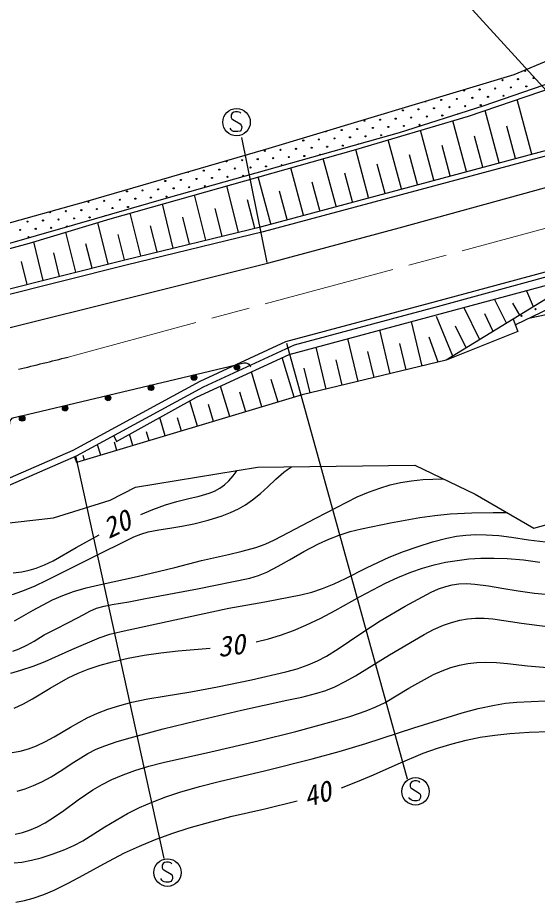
# Model space of a CAD drawing. Units: millimetres, scale not verified. Extents: x 40000 to 680000, y 20000 to 380000.
# Drawn here: x 476821 to 523934, y 238864 to 319127 of the extents above; entities that cross this region are included whole.
import ezdxf
from ezdxf.enums import TextEntityAlignment as Align

# ---------------------------------------------------------------- set-up
doc = ezdxf.new("R2010")
doc.units = ezdxf.units.MM
doc.header["$LTSCALE"] = 1000
doc.linetypes.add('CHAIN', pattern=[18.5, 12, -1.5, 3.5, -1.5])
for name, color, linetype, lineweight in [('M-BGD', 7, 'Continuous', 25), ('M-BMK', 2, 'CHAIN', 13), ('M-BMK-HTXT', 7, 'Continuous', 13)]:
    doc.layers.add(name, color=color, linetype=linetype, lineweight=lineweight)
doc.styles.add('ＭＳ ゴシック', font='')
doc.styles.get('ＭＳ ゴシック').set_extended_font_data('MS Gothic')

msp = doc.modelspace()

# ---------------------------------------------------------------- linework, layer by layer
at = {"layer": 'M-BGD'}
for p, q in [((521823, 313985), (525322, 315438)), ((499333, 307208), (521823, 313985)), ((525418, 313305), (519011, 311102)), ((517687, 310191), (525580, 312891)), ((523429, 306758), (522102, 311702)), ((519011, 311102), (511418, 308695)), ((520474, 305964), (519200, 310709)), ((496188, 310320), (496181, 310176)), ((496181, 310176), (496188, 310082)), ((496269, 310457), (496188, 310320)), ((496188, 310082), (496238, 309957)), ((496238, 309957), (496325, 309888)), ((496406, 310551), (496269, 310457)), ((496325, 309888), (497006, 309495)), ((496569, 310595), (496406, 310551)), ((496763, 310595), (496569, 310595)), ((496894, 310570), (496763, 310595)), ((496988, 310526), (496894, 310570)), ((497056, 310451), (496988, 310526)), ((507266, 307108), (517687, 310191)), ((511411, 300051), (548474, 310291)), ((496163, 308957), (496075, 309101)), ((497006, 309495), (497081, 309382)), ((497119, 309076), (497075, 308957)), ((497081, 309382), (497131, 309226)), ((497131, 309226), (497119, 309076)), ((517518, 305171), (516282, 309776)), ((521952, 306361), (521168, 309280)), ((511418, 308695), (490469, 302797)), ((496263, 308863), (496163, 308957)), ((496381, 308807), (496263, 308863)), ((496506, 308788), (496381, 308807)), ((496794, 308788), (496506, 308788)), ((496988, 308845), (496794, 308788)), ((497075, 308957), (496988, 308845)), ((497112, 308244), (499418, 296923)), ((498960, 300189), (529016, 308257)), ((514563, 304377), (513346, 308907)), ((518996, 305567), (518244, 308367)), ((529146, 307774), (499084, 299704)), ((511607, 303584), (510411, 308038)), ((516040, 304774), (515301, 307526)), ((482986, 302462), (499333, 307208)), ((485192, 300888), (507266, 307108)), ((508644, 302820), (507476, 307170)), ((513085, 303981), (512358, 306688)), ((505688, 302027), (504531, 306337)), ((510129, 303187), (509415, 305849)), ((502741, 301204), (501585, 305507)), ((507166, 302423), (506469, 305021)), ((499785, 300410), (498639, 304677)), ((504211, 301630), (503519, 304205)), ((496833, 299669), (495787, 303873)), ((490469, 302797), (481960, 300322)), ((493882, 298949), (492862, 303049)), ((498308, 300030), (497671, 302594)), ((501263, 300807), (500569, 303390)), ((467140, 298016), (482986, 302462)), ((490931, 298228), (489937, 302225)), ((495358, 299309), (494736, 301806)), ((487980, 297508), (487012, 301401)), ((492407, 298589), (491802, 301019)), ((481960, 300322), (469638, 296810)), ((477878, 298665), (485192, 300888)), ((485037, 296758), (484093, 300554)), ((486542, 297157), (498960, 300189)), ((489456, 297868), (488868, 300231)), ((514713, 293378), (542552, 300886)), ((542650, 300537), (514844, 292896)), ((482089, 296025), (481183, 299669)), ((486505, 297148), (485934, 299443)), ((499084, 299704), (486663, 296672)), ((499597, 296882), (511411, 300051)), ((468361, 296060), (477878, 298665)), ((479141, 295293), (478272, 298785)), ((483563, 296392), (483008, 298623)), ((501428, 288581), (540825, 299181)), ((480615, 295658), (480083, 297800)), ((471068, 293260), (486542, 297157)), ((477668, 294922), (477153, 296994)), ((486663, 296672), (471182, 292773)), ((486919, 293713), (499597, 296882)), ((526619, 294765), (515676, 288042)), ((523579, 292897), (522993, 294310)), ((475778, 290927), (486919, 293713)), ((501146, 289733), (514713, 293378)), ((521148, 291403), (520070, 293538)), ((522364, 292150), (521711, 293213)), ((526988, 293673), (521949, 291248)), ((514844, 292896), (501885, 289414)), ((518716, 289909), (517316, 292799)), ((519932, 290656), (519163, 292261)), ((523298, 291897), (525473, 292360)), ((513500, 287518), (512526, 291567)), ((516284, 288415), (514781, 292020)), ((521752, 291774), (522175, 290645)), ((510599, 286820), (509644, 290792)), ((522175, 290645), (515676, 288042)), ((517500, 289162), (516528, 291146)), ((507698, 286122), (506761, 290016)), ((514951, 287867), (514124, 290145)), ((493373, 286139), (501146, 289733)), ((501885, 289414), (493642, 285602)), ((501202, 289582), (512124, 250078)), ((504798, 285424), (503879, 289241)), ((512050, 287169), (511471, 289575)), ((493037, 284705), (501428, 288581)), ((501891, 284682), (500808, 288295)), ((509149, 286471), (508581, 288831)), ((477171, 283009), (496639, 287642)), ((496639, 287642), (496834, 287689)), ((515676, 288042), (502622, 284901)), ((503347, 285075), (502802, 287342)), ((506248, 285773), (505691, 288086)), ((498968, 283805), (498009, 287002)), ((481865, 279896), (493373, 286139)), ((500429, 284244), (499817, 286286)), ((493642, 285602), (482129, 279357)), ((496044, 282929), (495211, 285709)), ((497506, 283367), (496968, 285160)), ((502622, 284901), (482158, 278767)), ((485774, 280669), (493037, 284705)), ((493121, 282053), (492427, 284366)), ((494583, 282491), (494120, 284034)), ((476976, 282963), (477171, 283009)), ((490197, 281176), (489696, 282848)), ((491659, 281615), (491301, 282810)), ((485528, 281201), (485774, 280669)), ((487274, 280300), (486965, 281330)), ((488736, 280738), (488493, 281549)), ((484350, 279424), (484065, 280376)), ((485812, 279862), (485591, 280601)), ((473219, 276116), (481865, 279896)), ((482129, 279357), (473409, 275544)), ((482065, 279365), (490071, 242844)), ((482889, 278986), (482768, 279390)), ((481969, 279285), (482158, 278767)), ((498562, 278351), (512817, 278516)), ((512817, 278516), (518296, 275910)), ((487492, 276543), (498562, 278351)), ((496350, 277564), (496715, 278050)), ((500213, 277259), (500943, 277899)), ((500943, 277899), (501287, 278148)), ((501287, 278148), (501651, 278387)), ((495561, 276750), (495958, 277119)), ((495958, 277119), (496350, 277564)), ((499516, 276568), (500213, 277259)), ((510580, 276728), (511525, 276945)), ((511525, 276945), (512530, 277111)), ((512530, 277111), (513544, 277218)), ((513544, 277218), (514469, 277269)), ((514469, 277269), (515396, 277290)), ((485215, 275356), (487492, 276543)), ((494183, 275976), (494678, 276181)), ((494678, 276181), (495138, 276437)), ((495138, 276437), (495561, 276750)), ((498835, 275943), (499516, 276568)), ((508617, 276080), (509650, 276454)), ((509650, 276454), (510580, 276728)), ((480056, 273734), (485215, 275356)), ((491257, 275235), (492331, 275494)), ((492331, 275494), (493271, 275708)), ((493271, 275708), (494183, 275976)), ((497488, 274934), (498122, 275371)), ((498122, 275371), (498835, 275943)), ((503848, 273723), (507606, 275650)), ((507606, 275650), (508617, 276080)), ((518296, 275910), (523615, 272825)), ((487974, 274050), (489084, 274514)), ((489084, 274514), (490222, 274924)), ((490222, 274924), (491257, 275235)), ((496111, 274217), (496832, 274555)), ((496832, 274555), (497488, 274934)), ((449706, 270301), (480056, 273734)), ((494080, 273536), (495363, 273932)), ((495363, 273932), (496111, 274217)), ((500109, 271738), (503848, 273723)), ((510623, 273304), (513269, 273790)), ((513269, 273790), (514654, 273974)), ((514654, 273974), (516048, 274098)), ((516048, 274098), (517985, 274194)), ((517985, 274194), (519920, 274230)), ((519920, 274230), (520548, 274233)), ((520548, 274233), (521186, 274234)), ((523615, 272825), (529252, 274368)), ((490625, 272816), (491708, 272978)), ((491708, 272978), (492784, 273199)), ((492784, 273199), (494080, 273536)), ((507996, 272761), (510623, 273304)), ((482122, 271046), (484201, 272214)), ((487357, 272012), (487992, 272271)), ((487992, 272271), (488646, 272472)), ((488646, 272472), (489621, 272672)), ((489621, 272672), (490625, 272816)), ((505026, 271817), (505981, 272190)), ((505981, 272190), (506980, 272504)), ((506980, 272504), (507996, 272761)), ((516598, 272076), (517468, 272182)), ((517468, 272182), (518372, 272231)), ((518372, 272231), (519289, 272219)), ((519289, 272219), (520438, 272135)), ((520438, 272135), (521598, 271990)), ((483401, 270071), (487357, 272012)), ((498406, 271065), (499268, 271373)), ((499268, 271373), (500109, 271738)), ((502768, 270688), (504102, 271393)), ((504102, 271393), (505026, 271817)), ((513122, 271161), (514424, 271565)), ((514424, 271565), (515744, 271911)), ((515744, 271911), (516598, 272076)), ((521598, 271990), (523140, 271756)), ((523140, 271756), (524687, 271583)), ((480025, 269852), (482122, 271046)), ((495928, 270423), (497177, 270716)), ((497177, 270716), (498406, 271065)), ((501457, 269927), (502768, 270688)), ((510488, 270166), (511794, 270692)), ((511794, 270692), (513122, 271161)), ((479266, 269486), (480025, 269852)), ((479476, 268078), (483401, 270071)), ((491064, 269255), (493484, 269867)), ((493484, 269867), (495928, 270423)), ((500438, 269348), (501457, 269927)), ((508505, 269229), (510488, 270166)), ((514583, 269481), (515625, 269715)), ((515625, 269715), (516675, 269889)), ((516675, 269889), (517740, 270019)), ((517740, 270019), (518822, 270089)), ((518822, 270089), (520011, 270103)), ((520011, 270103), (521206, 270057)), ((521206, 270057), (522678, 269926)), ((522678, 269926), (524158, 269734)), ((477201, 268854), (477858, 268989)), ((477858, 268989), (478500, 269182)), ((478500, 269182), (479266, 269486)), ((487639, 268438), (491064, 269255)), ((499405, 268829), (500438, 269348)), ((506546, 268237), (508505, 269229)), ((512460, 268809), (513515, 269174)), ((513515, 269174), (514583, 269481)), ((476411, 268766), (477201, 268854)), ((484200, 267679), (487639, 268438)), ((493139, 267320), (497861, 268259)), ((497861, 268259), (498644, 268516)), ((498644, 268516), (499405, 268829)), ((505505, 267754), (506546, 268237)), ((510156, 267810), (511292, 268335)), ((511292, 268335), (512460, 268809)), ((477185, 267081), (478342, 267552)), ((478342, 267552), (479476, 268078)), ((481873, 267057), (483022, 267395)), ((483022, 267395), (484200, 267679)), ((488423, 266444), (493139, 267320)), ((503479, 267011), (504453, 267332)), ((504453, 267332), (505505, 267754)), ((507866, 266596), (510156, 267810)), ((514316, 267001), (514965, 267293)), ((514965, 267293), (515637, 267531)), ((515637, 267531), (516213, 267669)), ((516213, 267669), (516812, 267750)), ((516812, 267750), (517531, 267777)), ((517531, 267777), (518257, 267744)), ((518257, 267744), (519501, 267592)), ((519501, 267592), (520734, 267380)), ((520734, 267380), (522195, 267113)), ((476335, 266796), (477185, 267081)), ((479988, 266302), (480920, 266708)), ((480920, 266708), (481873, 267057)), ((499226, 266113), (502494, 266750)), ((502494, 266750), (503479, 267011)), ((505620, 265336), (507866, 266596)), ((511964, 265723), (514316, 267001)), ((522195, 267113), (523669, 266905)), ((523669, 266905), (524675, 266832)), ((478235, 265378), (479988, 266302)), ((483966, 265542), (484663, 265739)), ((484663, 265739), (485381, 265880)), ((485381, 265880), (486909, 266133)), ((486909, 266133), (488423, 266444)), ((495959, 265537), (499226, 266113)), ((509683, 264414), (511964, 265723)), ((476519, 264406), (478235, 265378)), ((481501, 264281), (482810, 264992)), ((482810, 264992), (483373, 265294)), ((483373, 265294), (483966, 265542)), ((491079, 264496), (495959, 265537)), ((504300, 264644), (505620, 265336)), ((480177, 263631), (481501, 264281)), ((486194, 263444), (491079, 264496)), ((502955, 264006), (504300, 264644)), ((508283, 263509), (509683, 264414)), ((515423, 263996), (516149, 264251)), ((516149, 264251), (516903, 264452)), ((516903, 264452), (517612, 264578)), ((517612, 264578), (518328, 264645)), ((518328, 264645), (519116, 264649)), ((519116, 264649), (519902, 264593)), ((519902, 264593), (522490, 264193)), ((522490, 264193), (525083, 263853)), ((479225, 263125), (480177, 263631)), ((485180, 263178), (486194, 263444)), ((500652, 263117), (501814, 263533)), ((501814, 263533), (502955, 264006)), ((506916, 262552), (508283, 263509)), ((513670, 263161), (514534, 263606)), ((514534, 263606), (515423, 263996)), ((477640, 262180), (478306, 262568)), ((478306, 262568), (479225, 263125)), ((481742, 261815), (484195, 262858)), ((484195, 262858), (485180, 263178)), ((498434, 262509), (499550, 262784)), ((499550, 262784), (500652, 263117)), ((505877, 261854), (506916, 262552)), ((510544, 261313), (513670, 263161)), ((476369, 261648), (476960, 261853)), ((476960, 261853), (477640, 262180)), ((479312, 260717), (481742, 261815)), ((489812, 261512), (491357, 261675)), ((491357, 261675), (492815, 261795)), ((492815, 261795), (494281, 261915)), ((504812, 261211), (505877, 261854)), ((485411, 260679), (486845, 261015)), ((486845, 261015), (488287, 261291)), ((488287, 261291), (489812, 261512)), ((503993, 260788), (504812, 261211)), ((507457, 259419), (510544, 261313)), ((477117, 259915), (478225, 260287)), ((478225, 260287), (479312, 260717)), ((483212, 260011), (484298, 260372)), ((484298, 260372), (485411, 260679)), ((501137, 259761), (502155, 260062)), ((502155, 260062), (503157, 260422)), ((503157, 260422), (503993, 260788)), ((515294, 259868), (516103, 260156)), ((516103, 260156), (516866, 260369)), ((516866, 260369), (517644, 260524)), ((517644, 260524), (518441, 260620)), ((518441, 260620), (519242, 260657)), ((519242, 260657), (520239, 260629)), ((520239, 260629), (521231, 260542)), ((521231, 260542), (523037, 260319)), ((523037, 260319), (524867, 260154)), ((476191, 259663), (477117, 259915)), ((481392, 259222), (482290, 259644)), ((482290, 259644), (483212, 260011)), ((498023, 259051), (501137, 259761)), ((506523, 258893), (507457, 259419)), ((512300, 258285), (514515, 259528)), ((514515, 259528), (515294, 259868)), ((479763, 258298), (481392, 259222)), ((494926, 258407), (498023, 259051)), ((505574, 258426), (506523, 258893)), ((478164, 257321), (479763, 258298)), ((490114, 257566), (492523, 257957)), ((492523, 257957), (494926, 258407)), ((502595, 257487), (503942, 257826)), ((503942, 257826), (504764, 258096)), ((504764, 258096), (505574, 258426)), ((510128, 256997), (512300, 258285)), ((476493, 256466), (477347, 256869)), ((477347, 256869), (478164, 257321)), ((486078, 256735), (487179, 257024)), ((487179, 257024), (488634, 257323)), ((488634, 257323), (490114, 257566)), ((497114, 256296), (501238, 257206)), ((501238, 257206), (502595, 257487)), ((509288, 256586), (510128, 256997)), ((520050, 256764), (521064, 256930)), ((521064, 256930), (522094, 257037)), ((522094, 257037), (524678, 257131)), ((484055, 256026), (484999, 256391)), ((484999, 256391), (486078, 256735)), ((493014, 255329), (497114, 256296)), ((506950, 255730), (508421, 256229)), ((508421, 256229), (509288, 256586)), ((512745, 254693), (517127, 256048)), ((517127, 256048), (518578, 256435)), ((518578, 256435), (520050, 256764)), ((481618, 254768), (483133, 255605)), ((483133, 255605), (484055, 256026)), ((490018, 254593), (493014, 255329)), ((502041, 254376), (505459, 255289)), ((505459, 255289), (506950, 255730)), ((480136, 253881), (481618, 254768)), ((487025, 253796), (490018, 254593)), ((508390, 253283), (512745, 254693)), ((479338, 253445), (480136, 253881)), ((485854, 253462), (487025, 253796)), ((498610, 253521), (502041, 254376)), ((517477, 253575), (518751, 253835)), ((518751, 253835), (520079, 254043)), ((520079, 254043), (521430, 254193)), ((521430, 254193), (523203, 254307)), ((523203, 254307), (524989, 254361)), ((477791, 252799), (478518, 253067)), ((478518, 253067), (479338, 253445)), ((483936, 252750), (484717, 253076)), ((484717, 253076), (485854, 253462)), ((494325, 252510), (498610, 253521)), ((505958, 252559), (508390, 253283)), ((513598, 252393), (514893, 252852)), ((514893, 252852), (516218, 253257)), ((516218, 253257), (517477, 253575)), ((476328, 252446), (477046, 252588)), ((477046, 252588), (477791, 252799)), ((481911, 251594), (483183, 252371)), ((483183, 252371), (483936, 252750)), ((490021, 251556), (494325, 252510)), ((503511, 251893), (505958, 252559)), ((511331, 251442), (513598, 252393)), ((480660, 250759), (481911, 251594)), ((487440, 250833), (488721, 251224)), ((488721, 251224), (490021, 251556)), ((499309, 250832), (503511, 251893)), ((509092, 250438), (511331, 251442)), ((479849, 250250), (480660, 250759)), ((485352, 250002), (486381, 250444)), ((486381, 250444), (487440, 250833)), ((495089, 249829), (499309, 250832)), ((507637, 249819), (509092, 250438)), ((478259, 249453), (479018, 249799)), ((479018, 249799), (479849, 250250)), ((484476, 249561), (485352, 250002)), ((493293, 249369), (495089, 249829)), ((506172, 249262), (507637, 249819)), ((512492, 249744), (512411, 249606)), ((512629, 249838), (512492, 249744)), ((512792, 249881), (512629, 249838)), ((512986, 249881), (512792, 249881)), ((513117, 249856), (512986, 249881)), ((513211, 249813), (513117, 249856)), ((513279, 249738), (513211, 249813)), ((476758, 248959), (477488, 249168)), ((477488, 249168), (478259, 249453)), ((482298, 248152), (483637, 249071)), ((483637, 249071), (484476, 249561)), ((490249, 248424), (491517, 248851)), ((491517, 248851), (493293, 249369)), ((512411, 249606), (512404, 249463)), ((512404, 249463), (512411, 249369)), ((512411, 249369), (512461, 249244)), ((512461, 249244), (512548, 249175)), ((512548, 249175), (513229, 248781)), ((480995, 247184), (482298, 248152)), ((489003, 247941), (490249, 248424)), ((499223, 247352), (502153, 248057)), ((512386, 248244), (512298, 248388)), ((512486, 248150), (512386, 248244)), ((512604, 248094), (512486, 248150)), ((512729, 248075), (512604, 248094)), ((513017, 248075), (512729, 248075)), ((513211, 248131), (513017, 248075)), ((513298, 248244), (513211, 248131)), ((513229, 248781), (513304, 248669)), ((513342, 248363), (513298, 248244)), ((513304, 248669), (513354, 248513)), ((513354, 248513), (513342, 248363)), ((486783, 246913), (487876, 247453)), ((487876, 247453), (489003, 247941)), ((496282, 246669), (499223, 247352)), ((479305, 246076), (480166, 246605)), ((480166, 246605), (480995, 247184)), ((484736, 245702), (486783, 246913)), ((494320, 246170), (496282, 246669)), ((477893, 245416), (478611, 245719)), ((478611, 245719), (479305, 246076)), ((482720, 244439), (484736, 245702)), ((490790, 245094), (492376, 245613)), ((492376, 245613), (494320, 246170)), ((476580, 245052), (477242, 245205)), ((477242, 245205), (477893, 245416)), ((489235, 244522), (490790, 245094)), ((481098, 243651), (481917, 244016)), ((481917, 244016), (482720, 244439)), ((487858, 243959), (489235, 244522)), ((478934, 242908), (480029, 243252)), ((480029, 243252), (481098, 243651)), ((484623, 242368), (486512, 243345)), ((486512, 243345), (487858, 243959)), ((476511, 242435), (477193, 242510)), ((477193, 242510), (478067, 242679)), ((478067, 242679), (478934, 242908)), ((490138, 242464), (490001, 242370)), ((490301, 242507), (490138, 242464)), ((490495, 242507), (490301, 242507)), ((490626, 242482), (490495, 242507)), ((490720, 242439), (490626, 242482)), ((490788, 242364), (490720, 242439)), ((482769, 241341), (484623, 242368)), ((489920, 242232), (489913, 242089)), ((489913, 242089), (489920, 241995)), ((490001, 242370), (489920, 242232)), ((489920, 241995), (489970, 241870)), ((489970, 241870), (490057, 241801)), ((490057, 241801), (490738, 241407)), ((481459, 240634), (482769, 241341)), ((489895, 240870), (489807, 241014)), ((489995, 240776), (489895, 240870)), ((490807, 240870), (490720, 240757)), ((490738, 241407), (490813, 241295)), ((490851, 240989), (490807, 240870)), ((490813, 241295), (490863, 241139)), ((490863, 241139), (490851, 240989)), ((480121, 239979), (481459, 240634)), ((490113, 240720), (489995, 240776)), ((490238, 240701), (490113, 240720)), ((490526, 240701), (490238, 240701)), ((490720, 240757), (490526, 240701)), ((477438, 239020), (478217, 239238)), ((478217, 239238), (479178, 239580)), ((479178, 239580), (480121, 239979)), ((476659, 238864), (477438, 239020))]:
    msp.add_line(p, q, dxfattribs=at)
for points in [[(496834, 287689), (497320, 287805), (497420, 287818), (497513, 287814), (497612, 287787), (497699, 287746), (497782, 287680), (497847, 287609), (497896, 287515), (497922, 287434)], [(476119, 282245), (476107, 282337), (476113, 282444), (476143, 282554), (476184, 282631), (476247, 282712), (476327, 282777), (476406, 282820), (476490, 282847), (476976, 282963)]]:
    msp.add_lwpolyline(points, dxfattribs=at)
for centre, radius in [((522844, 314305), 49.8), ((520776, 313456), 49.8), ((522187, 313552), 49.8), ((523598, 313647), 49.8), ((517296, 312513), 49.8), ((518707, 312608), 49.8), ((520118, 312703), 49.8), ((521529, 312798), 49.8), ((522940, 312894), 49.8), ((515227, 311664), 49.8), ((516638, 311760), 49.8), ((518049, 311855), 49.8), ((519460, 311950), 49.8), ((520871, 312045), 49.8), ((496669, 309645), 1244), ((511747, 310721), 49.8), ((513158, 310816), 49.8), ((514569, 310911), 49.8), ((515980, 311006), 49.8), ((517391, 311102), 49.8), ((518802, 311197), 49.8), ((508267, 309777), 49.8), ((509678, 309872), 49.8), ((511089, 309968), 49.8), ((512500, 310063), 49.8), ((513911, 310158), 49.8), ((515322, 310253), 49.8), ((507609, 309024), 49.8), ((509020, 309119), 49.8), ((510431, 309215), 49.8), ((511842, 309310), 49.8), ((513253, 309405), 49.8), ((505540, 308176), 49.8), ((506198, 308929), 49.8), ((506951, 308271), 49.8), ((508362, 308366), 49.8), ((509773, 308461), 49.8), ((502718, 307985), 49.8), ((504129, 308080), 49.8), ((504882, 307422), 49.8), ((506293, 307518), 49.8), ((499238, 307041), 49.8), ((500649, 307137), 49.8), ((502060, 307232), 49.8), ((502814, 306574), 49.8), ((503471, 307327), 49.8), ((495759, 306098), 49.8), ((497170, 306193), 49.8), ((498581, 306288), 49.8), ((499992, 306383), 49.8), ((501403, 306479), 49.8), ((493690, 305249), 49.8), ((495101, 305345), 49.8), ((496512, 305440), 49.8), ((497923, 305535), 49.8), ((499334, 305630), 49.8), ((490210, 304306), 49.8), ((491621, 304401), 49.8), ((493032, 304496), 49.8), ((494443, 304592), 49.8), ((495854, 304687), 49.8), ((497265, 304782), 49.8), ((486730, 303362), 49.8), ((488141, 303457), 49.8), ((489552, 303553), 49.8), ((490963, 303648), 49.8), ((492374, 303743), 49.8), ((493785, 303838), 49.8), ((486072, 302609), 49.8), ((487483, 302704), 49.8), ((488894, 302800), 49.8), ((490305, 302895), 49.8), ((483250, 302418), 49.8), ((484003, 301761), 49.8), ((484661, 302514), 49.8), ((485414, 301856), 49.8), ((486825, 301951), 49.8), ((479770, 301475), 49.8), ((481181, 301570), 49.8), ((482592, 301665), 49.8), ((483345, 301007), 49.8), ((477701, 300626), 49.8), ((479112, 300722), 49.8), ((480523, 300817), 49.8), ((481934, 300912), 49.8), ((477043, 299873), 49.8), ((478454, 299969), 49.8), ((479865, 300064), 49.8), ((477797, 299215), 49.8), ((523772, 292680), 49.8), ((522498, 292067), 49.8), ((496697, 287400), 249), ((496697, 287400), 220), ((496697, 287400), 191), ((496697, 287400), 161), ((496697, 287400), 132), ((496697, 287400), 97.5), ((496697, 287400), 67.5), ((496697, 287400), 38.8), ((496697, 287400), 7.5), ((492803, 286474), 249), ((492803, 286474), 220), ((492803, 286474), 191), ((492803, 286474), 161), ((492803, 286474), 132), ((492803, 286474), 97.5), ((492803, 286474), 67.5), ((488910, 285547), 249), ((488910, 285547), 220), ((488910, 285547), 191), ((492803, 286474), 38.8), ((492803, 286474), 7.5), ((488910, 285547), 161), ((488910, 285547), 132), ((488910, 285547), 97.5), ((488910, 285547), 67.5), ((488910, 285547), 38.8), ((488910, 285547), 7.5), ((485016, 284621), 249), ((485016, 284621), 220), ((485016, 284621), 191), ((485016, 284621), 161), ((485016, 284621), 132), ((485016, 284621), 97.5), ((485016, 284621), 67.5), ((485016, 284621), 38.8), ((485016, 284621), 7.5), ((481122, 283694), 249), ((481122, 283694), 220), ((481122, 283694), 191), ((481122, 283694), 161), ((481122, 283694), 132), ((481122, 283694), 97.5), ((481122, 283694), 67.5), ((481122, 283694), 38.8), ((481122, 283694), 7.5), ((477228, 282767), 249), ((477228, 282767), 220), ((477228, 282767), 191), ((477228, 282767), 161), ((477228, 282767), 132), ((477228, 282767), 97.5), ((477228, 282767), 67.5), ((477228, 282767), 38.8), ((477228, 282767), 7.5), ((512892, 248931), 1244), ((490401, 241557), 1244)]:
    msp.add_circle(centre, radius, dxfattribs=at)
for centre, radius, start, end in [((513816, 311569), 49.8, 193.104, 20.43441), ((516733, 310349), 49.8, 54.32144, 160.85471), ((504787, 308833), 49.8, 176.04099, 37.4974), ((507704, 307613), 49.8, 60.63699, 150.81311), ((504225, 306669), 49.8, 16.10648, 195.34363), ((492279, 305154), 49.8, 189.54169, 22.83923), ((500745, 305726), 49.8, 331.8804, 239.56969), ((484756, 301103), 49.8, 55.06287, 157.36969), ((481276, 300159), 49.8, 337.79919, 234.01411), ((389102, 651873), 375064, 283.53546, 284.24405)]:
    msp.add_arc(centre, radius, start, end, dxfattribs=at)
at = {"layer": 'M-BMK'}
msp.add_line((481386, 288337), (532441, 302108), dxfattribs=at)
at = {"layer": 'M-BMK-HTXT'}
msp.add_line((511934, 326589), (529234, 307552), dxfattribs=at)

# ---------------------------------------------------------------- texts
at = {"layer": 'M-BGD', "style": 'ＭＳ ゴシック', "oblique": 15}
for s, rotation, p in [('20', 25.4, (485291, 271310)), ('30', 7.8, (495122, 260558)), ('40', 16.5, (503184, 246947))]:
    msp.add_text(s, height=1833, rotation=rotation, dxfattribs=at).set_placement(p, align=Align.BOTTOM_LEFT)

doc.saveas('drawing.dxf')
